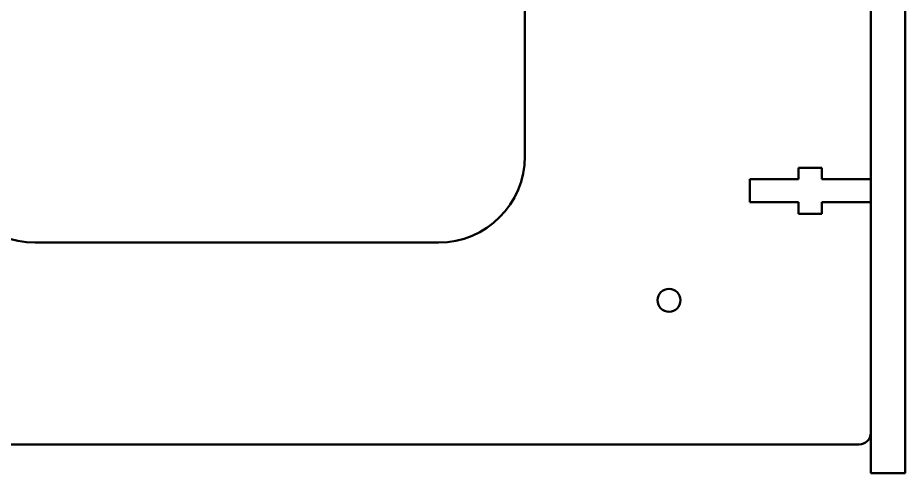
# Model space of a CAD drawing. Header units: millimetres. Extents: x -1615 to 4166, y 5 to 3174.
# Drawn here: x 1530.4 to 1633.1, y 1991.8 to 2044.4 of the extents above; entities that cross this region are included whole.
import ezdxf

# ---------------------------------------------------------------- set-up
doc = ezdxf.new("R2010")
doc.units = ezdxf.units.MM
doc.header["$LTSCALE"] = 0.25
doc.layers.add('Net dam', color=7, linetype='Continuous', lineweight=50)

msp = doc.modelspace()

# ---------------------------------------------------------------- linework, layer by layer
at = {"layer": 'Net dam'}
for p, q in [((1589.131, 2028.435), (1589.131, 2093.537)), ((1629.131, 2093.537), (1629.131, 1995.768)), ((1633.131, 2093.537), (1633.131, 1995.768)), ((1620.798, 2027.102), (1623.465, 2027.102)), ((1620.798, 2025.768), (1620.798, 2027.102)), ((1623.465, 2027.102), (1623.465, 2025.768)), ((1615.131, 2025.768), (1620.798, 2025.768)), ((1615.131, 2023.102), (1615.131, 2025.768)), ((1623.465, 2025.768), (1629.131, 2025.768)), ((1620.798, 2023.102), (1615.131, 2023.102)), ((1620.798, 2021.768), (1620.798, 2023.102)), ((1623.465, 2023.102), (1623.465, 2021.768)), ((1629.131, 2023.102), (1623.465, 2023.102)), ((1623.465, 2021.768), (1620.798, 2021.768)), ((1532.465, 2018.435), (1579.131, 2018.435)), ((1629.131, 1995.768), (1629.131, 1991.768)), ((1633.131, 1995.768), (1633.131, 1991.768)), ((1483.798, 1995.102), (1627.798, 1995.102)), ((1633.131, 1991.768), (1629.131, 1991.768))]:
    msp.add_line(p, q, dxfattribs=at)
msp.add_circle((1605.798, 2011.768), 1.333, dxfattribs=at)
for centre, radius, start, end in [((1532.465, 2028.435), 10, 180, 270), ((1579.131, 2028.435), 10, 270, 0), ((1627.798, 1996.435), 1.333, 270, 0)]:
    msp.add_arc(centre, radius, start, end, dxfattribs=at)

doc.saveas('drawing.dxf')
